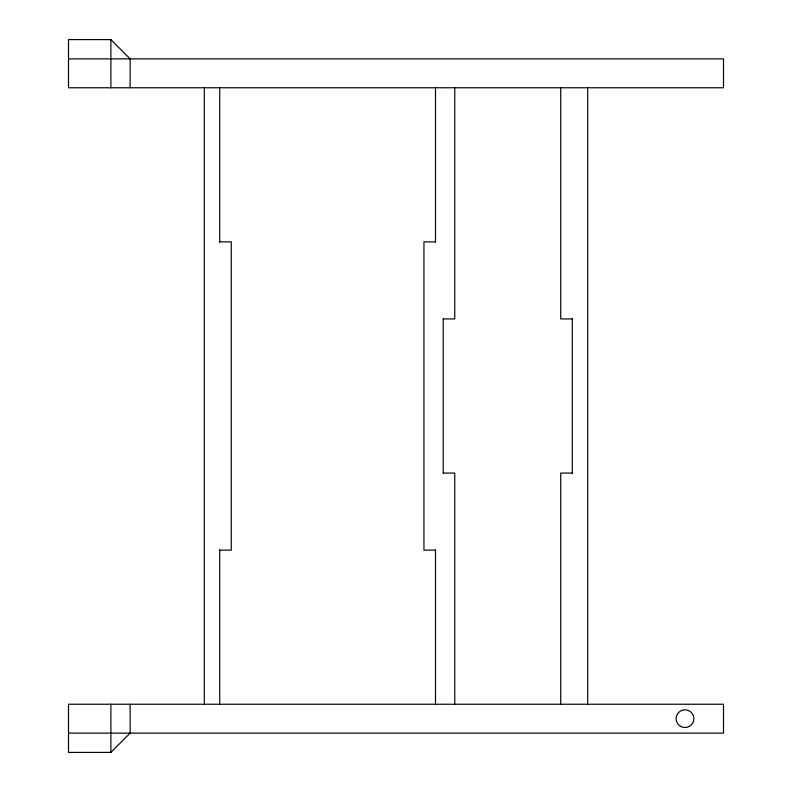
<?xml version="1.0" encoding="UTF-8"?>
<svg xmlns="http://www.w3.org/2000/svg" width="792" height="792" viewBox="0 0 792 792"><rect width="100%" height="100%" fill="white"/><g stroke="black" fill="none" stroke-linecap="round" stroke-linejoin="round"><path stroke-width="1.19" d="M68.498 733.135L723.502 733.135L723.502 704.236L68.498 704.236L68.498 752.4L110.88 752.4L130.145 733.135L130.145 704.236M130.145 87.764L130.145 58.865L110.88 39.6L68.498 39.6L68.498 87.764L723.502 87.764L723.502 58.865L68.498 58.865M219.73 241.877L231.284 241.877L231.284 550.123L219.73 550.123M435.491 241.877L423.938 241.877L423.938 550.123L435.491 550.123M443.203 318.938L454.757 318.938L454.757 87.764M572.269 318.938L560.716 318.938L560.716 87.764M443.203 473.062L454.757 473.062L454.757 704.236M572.269 473.062L560.716 473.062L560.716 704.236M587.684 87.764L587.684 704.236M572.269 318.79L572.269 473.21M443.203 318.79L443.203 473.21M435.491 87.764L435.491 242.194M435.491 549.806L435.491 704.236M219.73 87.764L219.73 242.194M219.73 549.806L219.73 704.236M204.316 87.764L204.316 704.236M110.88 39.6L110.88 87.764M110.88 704.236L110.88 752.4M680.546 726.363A8.861 8.861 0 0 0 693.832 718.691A8.861 8.861 0 0 0 680.546 711.008A8.861 8.861 0 0 0 680.546 726.363"/></g></svg>
